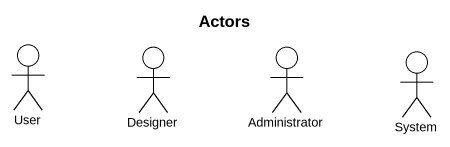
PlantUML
@startuml
title Actors
actor User
actor Designer
actor Administrator
actor System
@enduml
